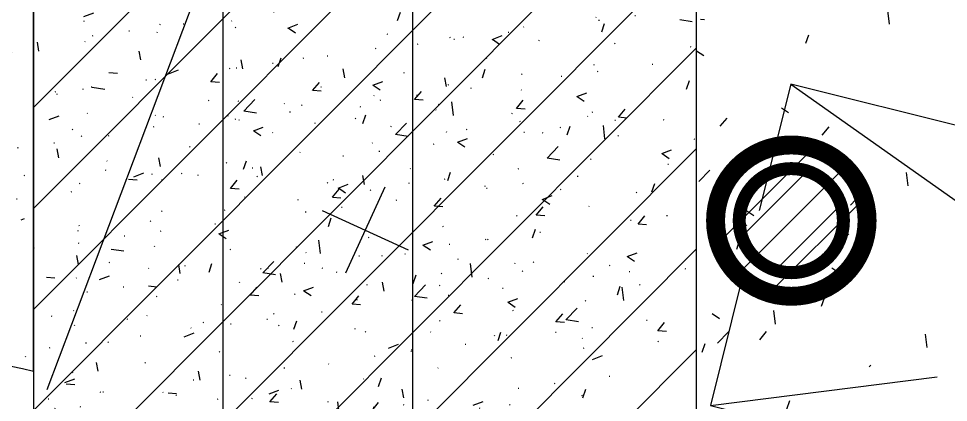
# Model space of a CAD drawing. Header units: inches. Extents: x 0 to 1813292486, y 0 to 3473589894.
# Drawn here: x 600481970 to 600482952, y 3473213639 to 3473214045 of the extents above; entities that cross this region are included whole.
import ezdxf
from ezdxf.xclip import XClip

# ---------------------------------------------------------------- set-up
doc = ezdxf.new("R2010")
doc.units = ezdxf.units.IN
doc.header["$LTSCALE"] = 1000
doc.header["$MEASUREMENT"] = 0
doc.header["$XCLIPFRAME"] = 2
doc.linetypes.add('AX-MALL-GIRD-200$0$DOTE', pattern=[2.4200000000000004, 2, -0.2, 0.02, -0.2])
doc.linetypes.add('AX-MALL-WALL-P02-QT$0$DASH', pattern=[0.35, 0.25, -0.1])
for name, color, linetype in [('A-Anno-Note', 241, 'Continuous'), ('AX-MALL-DIM-P02$0$A-Detl-Thin', 131, 'Continuous'), ('AX-MALL-GIRD-200$0$A-Grid', 222, 'AX-MALL-GIRD-200$0$DOTE'), ('AX-MALL-P02-200$0$A-Anno-Note', 241, 'Continuous'), ('AX-MALL-WALL-P02$0$A-Anno-Note', 241, 'Continuous'), ('AX-MALL-WALL-P02-QT$0$A-Detl-Patt', 8, 'Continuous'), ('AX-MALL-WALL-P02-QT$0$A-Detl-Thin', 131, 'Continuous'), ('AX-MALL-WALL-P02-QT$0$A-Fixt', 81, 'Continuous'), ('AX-MALL-WALL-P02-QT$0$A-Wall', 2, 'Continuous'), ('AX-MALL-WALL-P02-QT$0$A-Wall-Patt', 13, 'Continuous'), ('AX-MALL-WALL-P02-QT$0$A-Wind', 4, 'Continuous'), ('AX-MALL-ZTKD-P02$0$A-Anno-Note', 241, 'Continuous'), ('PX-MALL-P02-LG$0$P-Drain-Fldr', 4, 'Continuous'), ('PX-MALL-P02-LG$0$P-Drain-Fldr-ARCH', 161, 'Continuous'), ('PX-MALL-P02-LG$0$P-Drain-Fldr-W100', 4, 'Continuous'), ('PX-MALL-P02-LG$0$P-Drain-Fldr-W50', 4, 'Continuous'), ('SX-MALL-WALL-L-1F~2F$0$S-COLU', 30, 'Continuous'), ('SX-MALL-WALL-L-1F~2F$0$S-PATT-WALL', 83, 'Continuous'), ('SX-MALL-WALL-L-1F~2F$0$单形心', 4, 'Continuous')]:
    doc.layers.add(name, color=color, linetype=linetype)
pattern_1 = [(45, (0, 359.0227), (-353.55353201463, 353.55353201463), [])]

# ---------------------------------------------------------------- blocks, each defined once
blk = doc.blocks.new('AX-MALL-GIRD-200')
at = {"layer": 'AX-MALL-GIRD-200$0$A-Grid'}
blk.add_line((600323759.5421638, 3473191775.534485), (600285030.0032144, 3473087811.807404), dxfattribs=at)
blk = doc.blocks.new('AX-MALL-WALL-P02-QT$0$JB-AC(O)-Hide')
for p, q in [((-225, 174.9999999999709), (-450, 174.9999999999709)), ((-450, 174.9999999999709), (-450, 37.4999999999709)), ((-450, 174.9999999999709), (-225, 87.4999999999709)), ((150, 174.9999999999709), (-150, 174.9999999999709)), ((450, 174.9999999999709), (225.0000000000582, 174.9999999999709)), ((225.0000000000582, 87.5), (450, 174.9999999999709)), ((450, 37.4999999999709), (450, 174.9999999999709)), ((-150, 58.33333333331393), (0, -2.91038304567337e-11)), ((0, -2.91038304567337e-11), (150, 58.33333333331393)), ((-150, -58.33333333337214), (0, 0)), ((0, 0), (150, -58.33333333337214)), ((-450, -37.5000000000291), (-450, -175.0000000000291)), ((450, -175.0000000000291), (450, -37.5000000000291)), ((-450, -175.0000000000291), (-225, -87.5000000000291)), ((225.0000000000582, -87.50000000005821), (450, -175.0000000000291)), ((-450, -175.0000000000291), (-225, -175.0000000000291)), ((-150, -175.0000000000291), (150, -175.0000000000291)), ((225.0000000000582, -175.0000000000291), (450, -175.0000000000291))]:
    blk.add_line(p, q)
blk = doc.blocks.new('AX-MALL-WALL-P02-QT$0$tj')
at = {"layer": 'AX-MALL-WALL-P02-QT$0$A-Detl-Patt'}
h = blk.add_hatch(dxfattribs=at)
h.set_pattern_fill('STEEL', color=256, scale=100.0000000000001, angle=50.43183869082386)
h.set_pattern_definition([(75.00000000004839, (-14278.19445574284, 156289.8254051208), (-153.3407249234246, 41.08752340989569), []), (75.00000000004839, (-14317.88195610046, 156358.5661673546), (-153.3407249234246, 41.08752340989569), [])])
edge = h.paths.add_edge_path()
edge.add_line((88101.273016572, 47666.64152574539), (87883.93542659283, 47459.84604215622))
edge.add_line((87883.93542659283, 47459.84604215622), (91571.54751467705, 43584.64122533798))
edge.add_arc((262949.389629302, 558937.705083496), 543101.4133620498, 251.6057364187558, 260.0288666978238)
edge.add_arc((172180.8466627672, -2862.146247219684), 27099.9982179492, 64.7128659603706, 96.9316049602786, ccw=False)
edge.add_arc((262948.9730309481, 558936.3205539446), 543099.9677998082, 261.6155114784545, 271.7251478115656)
edge.add_line((279298.9759148359, 16082.51663446426), (279298.9759315252, 16382.65274763107))
edge.add_arc((262948.9742454757, 558936.3204835369), 542799.9676941936, 261.62020364125146, 271.7261014454634, ccw=False)
edge.add_arc((172180.8456921196, -2862.14609140989), 27400.00151046549, 64.80631838577902, 96.83815911678944)
edge.add_arc((262949.394896181, 558937.7037490648), 542801.4137571028, 251.6136389015772, 260.02417327084333, ccw=False)
edge.add_line((91737.26096642017, 43845.69257831573), (88101.273016572, 47666.64152574539))
blk.add_lwpolyline([(88103.03003954887, 47737.33037519455), (87813.24658572674, 47461.60306501389), (91543.92713344097, 43541.13421487808, 0.03677856867194786), (168908.9495433569, 23989.2463850975, -0.1416543586965341), (183742.0972260237, 21592.70785188675, 0.04416604653312874), (279348.9759123325, 16034.00206041336), (279348.9759345055, 16434.18465709686, -0.04414427716130016), (183859.0483468771, 21979.79425859451, 0.1405450684183163), (168919.8474783897, 24393.46752309799, -0.03670519880877311), (91764.87840116024, 43889.20268630981), (88103.03007543087, 47737.33033752441)], format="xyb", dxfattribs=at)
blk.add_lwpolyline([(88101.273016572, 47666.64152574539), (87883.93542659283, 47459.84604215622), (91571.54751467705, 43584.64122533798, 0.0367693963449814), (168910.2986617088, 24039.77597379684, -0.1415142461245126), (183756.7420067787, 21641.08926153183, 0.04414024362697595), (279298.9759148359, 16082.51663446426), (279298.9759315252, 16382.65274763107, -0.04412389944666065), (183844.4648458958, 21931.40288829803, 0.1406825130026793), (168918.4574091434, 24342.94360637665, -0.03671436212623864), (91737.26096642017, 43845.69257831573)], format="xyb", close=True, dxfattribs=at)
blk = doc.blocks.new('SX-MALL-WALL-L-1F~2F$0$BANWANG_XINGXIN')
at = {"color": 0}
for points in [[(0.7071067811865476, 0.7071067811865475), (-0.7071067811865477, -0.7071067811865475)], [(-0.7071067811865475, 0.7071067811865476), (0.7071067811865474, -0.7071067811865477)]]:
    blk.add_lwpolyline(points, dxfattribs=at)
blk = doc.blocks.new('SX-MALL-WALL-L-1F~2F')
at = {"layer": 'SX-MALL-WALL-L-1F~2F$0$S-PATT-WALL'}
h = blk.add_hatch(dxfattribs=at)
h.set_pattern_fill('钢筋混凝土', color=256, scale=15, pattern_type=2)
h.set_pattern_definition([(24.56816131876918, (600333557.7676542, 3473133356.589042), (-31.18316060756021, 68.21004687377882), []), (29.56816131876925, (600333557.7676542, 3473133356.589042), (97.53445422577846, -46.37920049590846), [11.25, -123.75]), (334.5681613187692, (600333557.7676542, 3473133356.589042), (19.88439775835759, 112.9961142864107), [9, -99]), (80.01956131876923, (600333565.8955253, 3473133352.72411), (117.4189029535321, 66.61682170576017), [9.5610285, -105.1713168]), (25.75236131876919, (600333568.2404392, 3473133384.701686), (141.3476152674957, -79.15081590010527), [16.8749999999995, -185.624999999996]), (76.20376131876925, (600333580.0194029, 3473133378.105778), (182.3878362713222, 87.98253900728311), [14.3415432, -157.75695]), (330.7523613187692, (600333568.2404392, 3473133384.701686), (182.387767611897, 87.98268144025062), [13.49999999999975, -148.499999999996]), (0.5681613187692669, (600333579.6785651, 3473133372.437133), (62.82047321120105, -87.84980446922418), [11.25, -123.75]), (305.5681613187692, (600333579.6785651, 3473133372.437133), (72.17288940056439, 89.18848105901375), [9, -99]), (51.01956131876926, (600333584.9135998, 3473133365.116313), (134.9933625470349, 1.33857134020591), [9.5610285, -105.1713168]), (17.06816131876921, (600333557.7676542, 3473133356.589042), (19.14085714793764, 46.15589493924091), [0.75, -97.8, 0.75, -100.5, 0.75, -99.375]), (347.0681613187692, (600333557.7676542, 3473133356.589042), (57.63084699394109, 41.66442757030211), [0.75, -57.3, 0.75, -95.55, 0.75, -37.875]), (307.0681613187692, (600333526.4220557, 3473133368.266197), (73.85474001336534, -31.12342331039777), [0.75, -37.5, 0.75, -117, 0.75, -155.25]), (297.0681613187692, (600333512.3657335, 3473133373.50259), (87.2164167648191, -16.46683781742514), [0.75, -48.75, 0.75, -77.69999999999999, 0.75, -110.25])])
h.paths.add_polyline_path([(600292545.5662668, 3473107126.856124), (600292789.9312489, 3473107782.817827), (600292133.969546, 3473108027.182809), (600291889.604564, 3473107371.221106)])
at = {"layer": 'SX-MALL-WALL-L-1F~2F$0$S-COLU'}
blk.add_lwpolyline([(600292545.5662668, 3473107126.856124), (600292789.9312489, 3473107782.817827), (600292133.969546, 3473108027.182809), (600291889.604564, 3473107371.221106)], close=True, dxfattribs=at)
at = {"layer": 'SX-MALL-WALL-L-1F~2F$0$单形心', "xscale": 50, "yscale": 50, "zscale": 50}
blk.add_blockref('SX-MALL-WALL-L-1F~2F$0$BANWANG_XINGXIN', (600292339.7679064, 3473107577.019466), dxfattribs=at)
blk = doc.blocks.new('SX-MALL-WALL-L-2F~3F')
ref = blk.add_blockref('SX-MALL-WALL-L-1F~2F', (0, 0))
XClip(ref).set_block_clipping_path([(600349769.7341375, 3473074679.418533), (600357001.7302529, 3473071985.287766), (600356499.8725733, 3473070638.124951), (600359302.5086629, 3473069594.060767), (600362345.1765132, 3473077761.653201), (600381551.4312518, 3473070606.759726), (600391553.7259278, 3473066880.611454), (600387749.827644, 3473056669.608357), (600391632.1759799, 3473055223.319679), (600395635.5522461, 3473065969.791956), (600406982.2408491, 3473061742.817497), (600403058.8006672, 3473051210.921831), (600412723.2437257, 3473047610.6332), (600445093.3740637, 3473134503.466942), (600393055.2444371, 3473153889.197227), (600387463.4997383, 3473138878.984498), (600380158.3525343, 3473141600.366193), (600382830.751978, 3473148774.027779), (600388210.8522022, 3473146769.782572), (600390696.2253517, 3473153441.399696), (600277474.697425, 3473195619.741203), (600273446.9822528, 3473184807.934726), (600257129.111771, 3473190886.82031), (600241575.9633431, 3473149136.690594), (600258197.8999482, 3473142944.531458), (600255239.7303221, 3473135003.762026), (600263182.3271956, 3473132044.911624), (600260741.6763649, 3473125493.34496), (600269350.4970673, 3473122286.306632), (600271511.1407766, 3473128086.235537), (600286270.1853781, 3473122588.058336), (600284109.5416689, 3473116788.129431), (600282580.7823727, 3473112684.400902), (600291840.7574171, 3473109234.788475), (600290827.7957876, 3473106515.642598), (600293360.405141, 3473105572.171298), (600294731.2544166, 3473109252.0137), (600323175.4764534, 3473098655.706329), (600321336.3302773, 3473093718.790065), (600344750.773286, 3473084996.222976), (600341987.4689643, 3473077578.540671), (600344583.6790427, 3473076611.376234), (600346015.5062013, 3473080454.904757), (600351201.5612961, 3473078522.947055)])
blk = doc.blocks.new('SX-MALL-WALL-2F~3F')
blk.add_blockref('SX-MALL-WALL-L-2F~3F', (0, 0))
blk = doc.blocks.new('AX-MALL-WALL-P02-QT')
at = {"layer": 'AX-MALL-WALL-P02-QT$0$A-Wall-Patt'}
h = blk.add_hatch(dxfattribs=at)
h.set_pattern_fill('普通砖', color=256, scale=200, style=0)
h.set_pattern_definition(pattern_1)
h.paths.add_polyline_path([(600292001.2418342, 3473107413.605188), (600292131.7200189, 3473107448.208016), (600293419.8631606, 3473110906.038024), (600293392.2999007, 3473111023.019695), (600293267.3548146, 3473111069.565406), (600291959.8038538, 3473107559.637973)])
h = blk.add_hatch(dxfattribs=at)
h.set_pattern_fill('普通砖', color=256, scale=200, style=0)
h.set_pattern_definition(pattern_1)
h.paths.add_polyline_path([(600291526.0484629, 3473107602.698655, 0.0002382836957387592), (600291957.8312631, 3473107322.568292), (600292001.2418342, 3473107413.605188), (600291959.8038539, 3473107559.637973, -0.0001793365225867353), (600291634.9816828, 3473107770.429253)])
at = {"layer": 'AX-MALL-WALL-P02-QT$0$A-Detl-Thin', "linetype": 'AX-MALL-WALL-P02-QT$0$DASH', "ltscale": 3}
for points in [[(600292489.315165, 3473108408.11935, 0.002577601292211213), (600297165.7945905, 3473105409.649937, 0.001906403408530324)], [(600292417.7935736, 3473108216.1302, 0.002521113289999774), (600296993.3978528, 3473105282.143038, 0.002521113289999774)]]:
    blk.add_lwpolyline(points, format="xyb", dxfattribs=at)
at = {"layer": 'AX-MALL-WALL-P02-QT$0$A-Wall'}
for p, q in [((600291959.8038538, 3473107559.637973), (600293267.3548146, 3473111069.565406)), ((600292131.7200189, 3473107448.208016), (600293419.8631606, 3473110906.038024))]:
    blk.add_line(p, q, dxfattribs=at)
blk.add_arc((600585646.1721092, 3473560475.977866), 539800.7908856826, 236.998151113693, 237.0392520166795, dxfattribs=at)
at = {"layer": 'AX-MALL-WALL-P02-QT$0$A-Detl-Thin'}
blk.add_blockref('SX-MALL-WALL-2F~3F', (0, 0), dxfattribs=at)
at = {"layer": 'AX-MALL-WALL-P02-QT$0$A-Detl-Thin', "rotation": 339.5681613091762}
blk.add_blockref('AX-MALL-WALL-P02-QT$0$tj', (600144118.6961328, 3473128496.287411), dxfattribs=at)
at = {"layer": 'AX-MALL-WALL-P02-QT$0$A-Fixt', "rotation": 325.5481254051862}
blk.add_blockref('AX-MALL-WALL-P02-QT$0$JB-AC(O)-Hide', (600293086.7430384, 3473107165.86795), dxfattribs=at)
at = {"layer": 'AX-MALL-WALL-P02-QT$0$A-Wind'}
blk.add_blockref('AX-MALL-GIRD-200', (0, 0), dxfattribs=at)
blk = doc.blocks.new('AX-MALL-WALL-P02')
at = {"layer": 'AX-MALL-WALL-P02$0$A-Anno-Note'}
blk.add_blockref('AX-MALL-WALL-P02-QT', (0, 0), dxfattribs=at)
blk = doc.blocks.new('PX-MALL-P02-LG$0$A$C5A9C1854')
at = {"layer": 'PX-MALL-P02-LG$0$P-Drain-Fldr-W50', "ltscale": 0.7}
for p, q in [((52.36634142632829, -16.81565596791916), (-16.81565596786095, 52.36634142627008)), ((38.89087296527578, -38.89087296521757), (-38.89087296527578, 38.89087296521757)), ((16.81565596797736, -52.36634142627008), (-52.36634142621187, 16.81565596791916))]:
    blk.add_line(p, q, dxfattribs=at)
at = {"layer": 'PX-MALL-P02-LG$0$P-Drain-Fldr-W50', "ltscale": 0.7, "const_width": 13.75}
blk.add_lwpolyline([(-54.99999999994179, 0, 1), (55.00000000005821, 0, 1)], format="xyb", close=True, dxfattribs=at)
blk = doc.blocks.new('PX-MALL-P02-LG$0$A$C7D2520B3')
at = {"layer": 'PX-MALL-P02-LG$0$P-Drain-Fldr', "ltscale": 0.7}
for p, q in [((78.54951213949244, -25.22348395187873), (-25.22348395179142, 78.54951213940512)), ((58.33630944791366, -58.33630944788456), (-58.33630944791366, 58.33630944788456)), ((25.22348395196605, -78.54951213940512), (-78.54951213931781, 25.22348395187873))]:
    blk.add_line(p, q, dxfattribs=at)
at = {"layer": 'PX-MALL-P02-LG$0$P-Drain-Fldr', "ltscale": 0.7, "const_width": 20}
blk.add_lwpolyline([(5.820766091346741e-11, -80, 1), (5.820766091346741e-11, 80, 1)], format="xyb", close=True, dxfattribs=at)
blk = doc.blocks.new('PX-MALL-P02-LG$0$A$C2257314B')
at = {"layer": 'PX-MALL-P02-LG$0$P-Drain-Fldr-ARCH', "ltscale": 0.7}
for p, q in [((52.36634142632829, -16.81565596791916), (-16.81565596786095, 52.36634142627008)), ((38.89087296527578, -38.89087296521757), (-38.89087296527578, 38.89087296521757)), ((16.81565596797736, -52.36634142627008), (-52.36634142621187, 16.81565596791916))]:
    blk.add_line(p, q, dxfattribs=at)
for start, end in [(0, 180), (180, 0)]:
    blk.add_arc((5.820766091346741e-11, -1.77635683940025e-15), 55, start, end, dxfattribs=at)
blk = doc.blocks.new('PX-MALL-P02-LG$0$P-Drain-Fldr')
blk.add_blockref('PX-MALL-P02-LG$0$A$C2257314B', (0, 0))
at = {"layer": 'PX-MALL-P02-LG$0$P-Drain-Fldr-W100'}
blk.add_blockref('PX-MALL-P02-LG$0$A$C7D2520B3', (0, 0), dxfattribs=at)
at = {"layer": 'PX-MALL-P02-LG$0$P-Drain-Fldr-W50'}
blk.add_blockref('PX-MALL-P02-LG$0$A$C5A9C1854', (0, 0), dxfattribs=at)
blk = doc.blocks.new('PX-MALL-P02-LG')
at = {"layer": 'PX-MALL-P02-LG$0$P-Drain-Fldr', "xscale": -0.9999999999999991, "rotation": 339.5681613075038}
blk.add_blockref('PX-MALL-P02-LG$0$P-Drain-Fldr', (600292764.9585007, 3473107429.325939), dxfattribs=at)
blk = doc.blocks.new('AX-MALL-ZTKD-P02')
at = {"layer": 'AX-MALL-ZTKD-P02$0$A-Anno-Note'}
blk.add_blockref('AX-MALL-GIRD-200', (0, 0), dxfattribs=at)
blk = doc.blocks.new('AX-MALL-DIM-P02')
at = {"layer": 'AX-MALL-DIM-P02$0$A-Detl-Thin'}
blk.add_blockref('AX-MALL-ZTKD-P02', (-2.384185791015625e-06, 9.5367431640625e-07), dxfattribs=at)
blk = doc.blocks.new('AX-MALL-P02-200')
at = {"layer": 'AX-MALL-P02-200$0$A-Anno-Note'}
blk.add_blockref('AX-MALL-WALL-P02', (0, 0), dxfattribs=at)
for name in ['AX-MALL-DIM-P02', 'PX-MALL-P02-LG']:
    blk.add_blockref(name, (0, 0), dxfattribs=at)

msp = doc.modelspace()

# ---------------------------------------------------------------- block references
at = {"layer": 'A-Anno-Note', "rotation": 20.43183869077545}
msp.add_blockref('AX-MALL-P02-200', (1250392458.527329, 9048125.682563305), dxfattribs=at)

doc.saveas('drawing.dxf')
